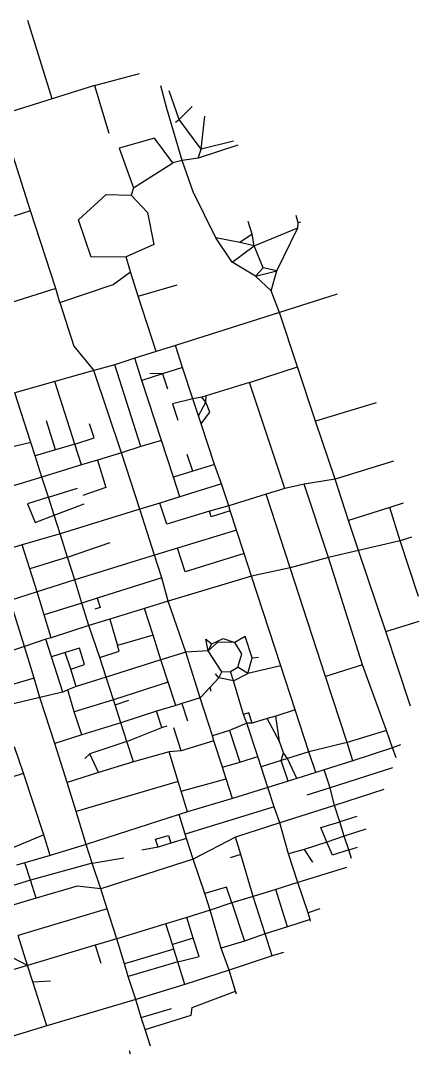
# Model space of a CAD drawing. Header units: metres. Extents: x 627474 to 630104, y 4833498 to 4836089.
# Drawn here: x 629174 to 630104, y 4833620 to 4836034 of the extents above; entities that cross this region are included whole.
import ezdxf

# ---------------------------------------------------------------- set-up
doc = ezdxf.new("R2010")
doc.units = ezdxf.units.M

msp = doc.modelspace()

# ---------------------------------------------------------------- linework, layer by layer
at = {"layer": 'ROADS'}
for points in [[(629247.7, 4835851.5), (629190.4, 4836034.4)], [(629346.4, 4835882.6), (629451.5, 4835911.2)], [(629346.4, 4835882.6), (629247.7, 4835851.5)], [(629346.4, 4835882.6), (629380, 4835772)], [(629515.3, 4835828.9), (629501.3, 4835882.5)], [(629543.9, 4835803.7), (629520.2, 4835870.6)], [(629247.7, 4835851.5), (629126.3, 4835813.5)], [(629543.9, 4835803.7), (629573.8, 4835834.1)], [(629196.9, 4835589.9), (629126.3, 4835813.5)], [(629551.2, 4835707.7), (629515.3, 4835828.9)], [(629595.4, 4835734.5), (629603.4, 4835811.3)], [(629535.4, 4835797.6), (629543.9, 4835803.7)], [(629595.4, 4835734.5), (629543.9, 4835803.7)], [(629529.1, 4835702.1), (629486.6, 4835760.3), (629403.6, 4835736.6), (629437.1, 4835643.9)], [(629680.7, 4835743.3), (629588, 4835713.5)], [(629588, 4835713.5), (629595.4, 4835734.5)], [(629670.7, 4835752.6), (629595.4, 4835734.5)], [(629588, 4835713.5), (629551.2, 4835707.7)], [(629437.1, 4835643.9), (629529.1, 4835702.1)], [(629551.2, 4835707.7), (629529.1, 4835702.1)], [(629576.2, 4835634.9), (629551.2, 4835707.7)], [(629437.1, 4835643.9), (629431.7, 4835626.8)], [(629419.8, 4835483), (629338.4, 4835482.1), (629309.2, 4835568.8), (629373.7, 4835628.7), (629431.7, 4835626.8)], [(629431.7, 4835626.8), (629470.2, 4835586.2), (629484.8, 4835511.7), (629419.8, 4835483)], [(629629.2, 4835527.3), (629576.2, 4835634.9)], [(629196.9, 4835589.9), (629059.9, 4835546.6)], [(629255.6, 4835409), (629196.9, 4835589.9)], [(629821.9, 4835562.1), (629816.7, 4835579.1)], [(629714, 4835536), (629704.6, 4835565.1)], [(629718.9, 4835508.8), (629820.8, 4835550.3)], [(629771.5, 4835449.9), (629820.8, 4835550.3)], [(629820.8, 4835550.3), (629821.9, 4835562.1)], [(629826.8, 4835563.6), (629821.9, 4835562.1)], [(629667.8, 4835470), (629629.2, 4835527.3)], [(629685.1, 4835516.6), (629629.2, 4835527.3)], [(629714, 4835536), (629685.1, 4835516.6)], [(629718.9, 4835508.8), (629714, 4835536)], [(629667.8, 4835470), (629718.9, 4835508.8)], [(629718.9, 4835508.8), (629685.1, 4835516.6)], [(629740.2, 4835457.2), (629718.9, 4835508.8)], [(629430.5, 4835448), (629419.8, 4835483)], [(629722.2, 4835437.5), (629667.8, 4835470)], [(629265.5, 4835375.8), (629389.6, 4835418.3), (629430.5, 4835448)], [(629448, 4835391), (629430.5, 4835448)], [(629722.2, 4835437.5), (629740.2, 4835457.2)], [(629722.2, 4835437.5), (629771.5, 4835449.9)], [(629771.5, 4835449.9), (629740.2, 4835457.2)], [(629758.4, 4835403), (629771.5, 4835449.9)], [(629758.4, 4835403), (629722.2, 4835437.5)], [(629255.6, 4835409), (629117.2, 4835365.3)], [(629265.5, 4835375.8), (629255.6, 4835409)], [(629448, 4835391), (629539.5, 4835417)], [(629778.2, 4835352.6), (629758.4, 4835403)], [(629265.5, 4835375.8), (629298, 4835274), (629344.6, 4835217.3)], [(629490.1, 4835261.5), (629448, 4835391)], [(629912.2, 4835395.9), (629778.2, 4835352.6)], [(629778.2, 4835352.6), (629535.3, 4835275.9)], [(629820.1, 4835226), (629778.2, 4835352.6)], [(629535.3, 4835275.9), (629490.1, 4835261.5)], [(629551.6, 4835224.6), (629535.3, 4835275.9)], [(629490.1, 4835261.5), (629440.2, 4835245.7)], [(629393.6, 4835230.6), (629344.6, 4835217.3)], [(629440.2, 4835245.7), (629393.6, 4835230.6)], [(629454.7, 4835039.5), (629393.6, 4835230.6)], [(629456.9, 4835194.2), (629440.2, 4835245.7)], [(629344.6, 4835217.3), (629253.4, 4835191.7)], [(629409.6, 4835025.1), (629344.6, 4835217.3)], [(629504.6, 4835209.2), (629456.9, 4835194.2)], [(629504.6, 4835209.2), (629475.7, 4835210.6)], [(629551.6, 4835224.6), (629504.6, 4835209.2)], [(629504.6, 4835209.2), (629516.3, 4835174.3)], [(629576, 4835150.7), (629551.6, 4835224.6)], [(629707.9, 4835189.1), (629820.1, 4835226)], [(629861.7, 4835099.3), (629820.1, 4835226)], [(629253.4, 4835191.7), (629159.9, 4835164.8)], [(629300.3, 4835045.5), (629253.4, 4835191.7)], [(629502.3, 4835053.7), (629456.9, 4835194.2)], [(629707.9, 4835189.1), (629607, 4835157.7)], [(629790.5, 4834941.8), (629707.9, 4835189.1)], [(629197.3, 4835049.2), (629159.9, 4835164.8)], [(629607, 4835157.7), (629597.1, 4835154.6)], [(629606.2, 4835143.1), (629607, 4835157.7)], [(629576, 4835150.7), (629528.3, 4835139.2), (629540.4, 4835101.2)], [(629597.1, 4835154.6), (629576, 4835150.7)], [(629588.9, 4835111.7), (629576, 4835150.7)], [(629588.9, 4835111.7), (629606.2, 4835143.1)], [(629595.3, 4835092.6), (629615.1, 4835120.3), (629606.2, 4835143.1)], [(629606.2, 4835143.1), (629597.1, 4835154.6)], [(630003.5, 4835141.7), (629861.7, 4835099.3)], [(629595.3, 4835092.6), (629588.9, 4835111.7)], [(629255.2, 4835031.7), (629234.4, 4835099.7)], [(629300.3, 4835045.5), (629345.3, 4835059.6), (629334.5, 4835093)], [(629626.3, 4834997.9), (629595.3, 4835092.6)], [(629908.1, 4834963.5), (629861.7, 4835099.3)], [(629197.3, 4835049.2), (629124.9, 4835032.1)], [(629208, 4835017.7), (629197.3, 4835049.2)], [(629300.3, 4835045.5), (629255.2, 4835031.7)], [(629316, 4834996.6), (629300.3, 4835045.5)], [(629454.7, 4835039.5), (629409.6, 4835025.1)], [(629502.3, 4835053.7), (629454.7, 4835039.5)], [(629530.3, 4834968), (629502.3, 4835053.7)], [(629255.2, 4835031.7), (629208, 4835017.7)], [(629223.6, 4834968.1), (629208, 4835017.7)], [(629409.6, 4835025.1), (629353.1, 4835008.2)], [(629452.1, 4834893), (629409.6, 4835025.1)], [(629575.8, 4834982), (629562.8, 4835021.3)], [(629316, 4834996.6), (629223.6, 4834968.1)], [(629353.1, 4835008.2), (629316, 4834996.6)], [(629353.1, 4835008.2), (629372.9, 4834943.7), (629319.3, 4834925.4)], [(629626.3, 4834997.9), (629575.8, 4834982)], [(629642.3, 4834952.4), (629626.3, 4834997.9)], [(630043.7, 4835005.6), (629908.1, 4834963.5)], [(629223.6, 4834968.1), (629151.6, 4834946.2)], [(629238.5, 4834921.4), (629223.6, 4834968.1)], [(629575.8, 4834982), (629530.3, 4834968)], [(629545.3, 4834921.9), (629530.3, 4834968)], [(629908.1, 4834963.5), (629835.4, 4834951.5)], [(629939.3, 4834866.9), (629908.1, 4834963.5)], [(629238.5, 4834921.4), (629306.9, 4834942.8)], [(629642.3, 4834952.4), (629545.3, 4834921.9)], [(629659.9, 4834900.8), (629642.3, 4834952.4)], [(629790.5, 4834941.8), (629746.9, 4834928.1)], [(629835.4, 4834951.5), (629790.5, 4834941.8)], [(629892, 4834780.2), (629835.4, 4834951.5)], [(629238.5, 4834921.4), (629189.7, 4834905.7), (629207.7, 4834862), (629251.9, 4834879.6)], [(629251.9, 4834879.6), (629238.5, 4834921.4)], [(629545.3, 4834921.9), (629498.7, 4834907.5)], [(629746.9, 4834928.1), (629659.9, 4834900.8)], [(629803, 4834756.7), (629746.9, 4834928.1)], [(629251.9, 4834879.6), (629322.3, 4834905.8)], [(629452.1, 4834893), (629266, 4834835.7)], [(629498.7, 4834907.5), (629452.1, 4834893)], [(629486.3, 4834786.1), (629452.1, 4834893)], [(629614.3, 4834888.5), (629515.2, 4834858.3), (629498.7, 4834907.5)], [(629659.9, 4834900.8), (629614.3, 4834888.5)], [(629663.1, 4834889.3), (629618.5, 4834875.2), (629614.3, 4834888.5)], [(629663.1, 4834889.3), (629659.9, 4834900.8)], [(629677.4, 4834844.5), (629663.1, 4834889.3)], [(630035.2, 4834897.6), (629939.3, 4834866.9)], [(630066.5, 4834907.3), (630035.2, 4834897.6)], [(630059.4, 4834819.7), (630035.2, 4834897.6)], [(629266, 4834835.7), (629251.9, 4834879.6)], [(629962.5, 4834796.5), (629939.3, 4834866.9)], [(629677.4, 4834844.5), (629539.7, 4834802.2)], [(629695.3, 4834789.6), (629677.4, 4834844.5)], [(629266, 4834835.7), (629177.5, 4834810.2)], [(629283.4, 4834781.2), (629266, 4834835.7)], [(630059.4, 4834819.7), (629962.5, 4834796.5)], [(630085.7, 4834828), (630059.4, 4834819.7)], [(630102.2, 4834689.7), (630059.4, 4834819.7)], [(629177.5, 4834810.2), (629114.9, 4834791.6)], [(629195.3, 4834754.2), (629177.5, 4834810.2)], [(629283.4, 4834781.2), (629382.9, 4834815.5)], [(629539.7, 4834802.2), (629486.3, 4834786.1)], [(629695.3, 4834789.6), (629558.1, 4834747.1), (629539.7, 4834802.2)], [(629962.5, 4834796.5), (629892, 4834780.2)], [(630026.4, 4834607.3), (629962.5, 4834796.5)], [(629283.4, 4834781.2), (629195.3, 4834754.2)], [(629300.3, 4834728.2), (629283.4, 4834781.2)], [(629486.3, 4834786.1), (629300.3, 4834728.2)], [(629503.5, 4834733.1), (629486.3, 4834786.1)], [(629712.7, 4834736.8), (629695.3, 4834789.6)], [(629892, 4834780.2), (629803, 4834756.7)], [(629972, 4834529.8), (629892, 4834780.2)], [(629212.4, 4834700.3), (629195.3, 4834754.2)], [(629803, 4834756.7), (629712.7, 4834736.8)], [(629885.7, 4834502.7), (629803, 4834756.7)], [(629300.3, 4834728.2), (629212.4, 4834700.3)], [(629316.4, 4834674), (629300.3, 4834728.2)], [(629503.5, 4834733.1), (629352.8, 4834685.8)], [(629518, 4834678.2), (629503.5, 4834733.1)], [(629712.7, 4834736.8), (629518, 4834678.2)], [(629781.1, 4834527.4), (629712.7, 4834736.8)], [(629212.4, 4834700.3), (629149.5, 4834679.9)], [(629228.6, 4834646.8), (629212.4, 4834700.3)], [(629182.5, 4834572.7), (629149.5, 4834679.9)], [(629316.4, 4834674), (629228.6, 4834646.8)], [(629352.8, 4834685.8), (629316.4, 4834674)], [(629333.2, 4834621.7), (629316.4, 4834674)], [(629352.8, 4834685.8), (629359.8, 4834664), (629347, 4834659.9)], [(629518, 4834678.2), (629463.2, 4834661.3)], [(629559, 4834559.2), (629518, 4834678.2)], [(629463.2, 4834661.3), (629382, 4834636.6)], [(629483, 4834599), (629463.2, 4834661.3)], [(629245.2, 4834593.2), (629228.6, 4834646.8)], [(629382, 4834636.6), (629333.2, 4834621.7)], [(629382, 4834636.6), (629400.1, 4834574.8)], [(630026.4, 4834607.3), (630104.3, 4834632.1)], [(629333.2, 4834621.7), (629245.2, 4834593.2)], [(629358.7, 4834547), (629333.2, 4834621.7)], [(630083.4, 4834433.4), (630026.4, 4834607.3)], [(629232.7, 4834589.4), (629182.5, 4834572.7)], [(629245.2, 4834593.2), (629232.7, 4834589.4)], [(629245.6, 4834548.8), (629232.7, 4834589.4)], [(629483, 4834599), (629400.1, 4834574.8)], [(629501.3, 4834541.4), (629483, 4834599)], [(629611.6, 4834562.6), (629605.7, 4834589.6), (629620.1, 4834578.7)], [(629673.7, 4834581.7), (629634.3, 4834582.6), (629611.6, 4834562.6)], [(629611.6, 4834562.6), (629620.1, 4834578.7)], [(629620.1, 4834578.7), (629646.3, 4834591.6), (629673.7, 4834581.7)], [(629714.1, 4834546.5), (629697.5, 4834596), (629673.7, 4834581.7)], [(629680.5, 4834524), (629689.9, 4834555.6), (629673.7, 4834581.7)], [(629182.5, 4834572.7), (629095.7, 4834543.7)], [(629205.1, 4834498.9), (629182.5, 4834572.7)], [(629277.8, 4834558.5), (629245.6, 4834548.8)], [(629290.7, 4834519.9), (629322.5, 4834530.3), (629311.5, 4834568.8), (629277.8, 4834558.5)], [(629290.7, 4834519.9), (629277.8, 4834558.5)], [(629358.7, 4834547), (629403.9, 4834561.8), (629400.1, 4834574.8)], [(629559, 4834559.2), (629501.3, 4834541.4)], [(629611.6, 4834562.6), (629559, 4834559.2)], [(629593.1, 4834452.6), (629559, 4834559.2)], [(629643.5, 4834513.4), (629611.6, 4834562.6)], [(629205.1, 4834498.9), (629119.7, 4834473.4), (629095.7, 4834543.7)], [(629272.1, 4834465.8), (629245.6, 4834548.8)], [(629373.4, 4834500.8), (629358.7, 4834547)], [(629501.3, 4834541.4), (629373.4, 4834500.8)], [(629518.3, 4834489.1), (629501.3, 4834541.4)], [(629704.4, 4834509.9), (629714.1, 4834546.5)], [(629781.1, 4834527.4), (629704.4, 4834509.9)], [(629714.1, 4834546.5), (629729.3, 4834547.8)], [(629814.4, 4834425), (629781.1, 4834527.4)], [(629972, 4834529.8), (629885.7, 4834502.7)], [(630027.9, 4834376.5), (629972, 4834529.8)], [(629303.8, 4834479.1), (629290.7, 4834519.9)], [(629636.5, 4834499.3), (629628.3, 4834508.8)], [(629636.5, 4834499.3), (629643.5, 4834513.4)], [(629643.5, 4834513.4), (629664, 4834513.9)], [(629664, 4834513.9), (629680.5, 4834524)], [(629670.3, 4834492.3), (629664, 4834513.9)], [(629670.3, 4834492.3), (629704.4, 4834509.9)], [(629704.4, 4834509.9), (629680.5, 4834524)], [(629219, 4834453.8), (629205.1, 4834498.9)], [(629303.8, 4834479.1), (629284.2, 4834471)], [(629373.4, 4834500.8), (629303.8, 4834479.1)], [(629390.6, 4834448.2), (629373.4, 4834500.8)], [(629518.3, 4834489.1), (629390.6, 4834448.2)], [(629535.9, 4834435.1), (629518.3, 4834489.1)], [(629616.7, 4834478.5), (629636.5, 4834499.3)], [(629670.3, 4834492.3), (629636.5, 4834499.3)], [(629694.3, 4834414), (629670.3, 4834492.3)], [(629935.9, 4834348), (629885.7, 4834502.7)], [(629272.1, 4834465.8), (629219, 4834453.8)], [(629284.2, 4834471), (629272.1, 4834465.8)], [(629299.1, 4834420.2), (629284.2, 4834471)], [(629593.1, 4834452.6), (629616.7, 4834478.5)], [(629617.7, 4834468.2), (629616.7, 4834478.5)], [(629219, 4834453.8), (629156.8, 4834438.3)], [(629253.4, 4834346), (629219, 4834453.8)], [(629390.6, 4834448.2), (629299.1, 4834420.2)], [(629394.3, 4834436.4), (629390.6, 4834448.2)], [(629394.3, 4834436.4), (629426.6, 4834447)], [(629407.5, 4834394.5), (629394.3, 4834436.4)], [(629535.9, 4834435.1), (629491.1, 4834421.2)], [(629549.8, 4834439.3), (629535.9, 4834435.1)], [(629593.1, 4834452.6), (629549.8, 4834439.3)], [(629549.8, 4834439.3), (629562.9, 4834398.8)], [(629621.5, 4834364.3), (629593.1, 4834452.6)], [(629316.9, 4834365.9), (629299.1, 4834420.2)], [(629491.1, 4834421.2), (629407.5, 4834394.5)], [(629503, 4834383.4), (629491.1, 4834421.2)], [(629714.2, 4834393.2), (629706.4, 4834417.6), (629694.3, 4834414)], [(629701.9, 4834393.2), (629694.3, 4834414)], [(629769.6, 4834410.1), (629749.4, 4834404.2)], [(629814.4, 4834425), (629769.6, 4834410.1)], [(629777.8, 4834350.7), (629769.6, 4834410.1)], [(629846.3, 4834326.8), (629814.4, 4834425)], [(629407.5, 4834394.5), (629316.9, 4834365.9)], [(629421.6, 4834350.7), (629407.5, 4834394.5)], [(629421.6, 4834350.7), (629503, 4834383.4)], [(629503, 4834383.4), (629516, 4834387.2)], [(629548.3, 4834329), (629531.5, 4834382.3)], [(629701.9, 4834393.2), (629661.5, 4834376.5)], [(629727.6, 4834315.7), (629701.9, 4834393.2)], [(629714.2, 4834393.2), (629701.9, 4834393.2)], [(629749.4, 4834404.2), (629714.2, 4834393.2)], [(629777.8, 4834350.7), (629749.4, 4834404.2)], [(629316.9, 4834365.9), (629253.4, 4834346)], [(629661.5, 4834376.5), (629621.5, 4834364.3)], [(629625.1, 4834352.5), (629621.5, 4834364.3)], [(629661.5, 4834376.5), (629685.1, 4834302.3)], [(630027.9, 4834376.5), (629935.9, 4834348)], [(630041.9, 4834336), (630027.9, 4834376.5)], [(629180.2, 4834276.4), (629159.2, 4834338.6)], [(629282.7, 4834255.1), (629253.4, 4834346)], [(629421.6, 4834350.7), (629335.7, 4834321.6)], [(629437.2, 4834303.2), (629421.6, 4834350.7)], [(629625.1, 4834352.5), (629548.3, 4834329)], [(629645.2, 4834290.4), (629625.1, 4834352.5)], [(629787.3, 4834324.4), (629777.8, 4834350.7)], [(629935.9, 4834348), (629846.3, 4834326.8)], [(629949.5, 4834305.8), (629935.9, 4834348)], [(630041.9, 4834336), (629949.5, 4834305.8)], [(630060.2, 4834342.6), (630041.9, 4834336)], [(630049.9, 4834312.7), (630041.9, 4834336)], [(629335.7, 4834321.6), (629323.8, 4834310.8)], [(629355.8, 4834277.9), (629335.7, 4834321.6)], [(629520.4, 4834326.2), (629437.2, 4834303.2)], [(629548.3, 4834329), (629520.4, 4834326.2)], [(629541.4, 4834257.2), (629520.4, 4834326.2)], [(629685.1, 4834302.3), (629727.6, 4834315.7)], [(629735.3, 4834291.8), (629727.6, 4834315.7)], [(629781.9, 4834306.4), (629787.3, 4834324.4)], [(629797, 4834310.9), (629781.9, 4834306.4)], [(629797, 4834310.9), (629787.3, 4834324.4)], [(629846.3, 4834326.8), (629797, 4834310.9)], [(629818.2, 4834264.5), (629797, 4834310.9)], [(629862.6, 4834278.5), (629846.3, 4834326.8)], [(629437.2, 4834303.2), (629355.8, 4834277.9)], [(629645.2, 4834290.4), (629685.1, 4834302.3)], [(629653.8, 4834263.6), (629645.2, 4834290.4)], [(629781.9, 4834306.4), (629735.3, 4834291.8)], [(629750.5, 4834243.3), (629735.3, 4834291.8)], [(629798, 4834258.4), (629781.9, 4834306.4)], [(629949.5, 4834305.8), (629882.2, 4834284.7)], [(630041.9, 4834289.5), (629895.9, 4834242.8)], [(629104.7, 4834252.4), (629180.2, 4834276.4)], [(629227.8, 4834132.4), (629180.2, 4834276.4)], [(629355.8, 4834277.9), (629282.7, 4834255.1)], [(629548.6, 4834234.5), (629653.8, 4834263.6)], [(629668.4, 4834217.5), (629653.8, 4834263.6)], [(629818.2, 4834264.5), (629798, 4834258.4)], [(629862.6, 4834278.5), (629818.2, 4834264.5)], [(629882.2, 4834284.7), (629862.6, 4834278.5)], [(629895.9, 4834242.8), (629882.2, 4834284.7)], [(629303.4, 4834186.8), (629282.7, 4834255.1)], [(629541.4, 4834257.2), (629303.4, 4834186.8)], [(629548.6, 4834234.5), (629541.4, 4834257.2)], [(629750.5, 4834243.3), (629668.4, 4834217.5)], [(629798, 4834258.4), (629750.5, 4834243.3)], [(629765.9, 4834198.4), (629750.5, 4834243.3)], [(629895.9, 4834242.8), (629841.7, 4834225.7)], [(629906.7, 4834201.4), (629895.9, 4834242.8)], [(630021.5, 4834238.5), (629906.7, 4834201.4)], [(629563.1, 4834186.6), (629548.6, 4834234.5)], [(629668.4, 4834217.5), (629563.1, 4834186.6)], [(629765.9, 4834198.4), (629557.5, 4834133.9)], [(629778.6, 4834160.6), (629765.9, 4834198.4)], [(629906.7, 4834201.4), (629778.6, 4834160.6)], [(629918.5, 4834163.4), (629906.7, 4834201.4)], [(629326.5, 4834110), (629303.4, 4834186.8)], [(629543.5, 4834180.5), (629326.5, 4834110)], [(629563.1, 4834186.6), (629543.5, 4834180.5)], [(629557.5, 4834133.9), (629543.5, 4834180.5)], [(629958.7, 4834175.7), (629918.5, 4834163.4)], [(629778.6, 4834160.6), (629675.1, 4834127.2)], [(629798.9, 4834088.6), (629778.6, 4834160.6)], [(629888.2, 4834115.7), (629874.2, 4834149.6), (629918.5, 4834163.4)], [(629929.1, 4834129.4), (629918.5, 4834163.4)], [(629979.6, 4834145.9), (629929.1, 4834129.4)], [(629227.8, 4834132.4), (629152.1, 4834100.4)], [(629243.1, 4834084.7), (629227.8, 4834132.4)], [(629494.5, 4834103.6), (629488.6, 4834122.2), (629518.6, 4834131.2), (629524.5, 4834113)], [(629560.9, 4834124.5), (629524.5, 4834113)], [(629560.9, 4834124.5), (629557.5, 4834133.9)], [(629576.6, 4834076.1), (629560.9, 4834124.5)], [(629675.1, 4834127.2), (629576.6, 4834076.1)], [(629687.7, 4834087), (629675.1, 4834127.2)], [(629929.1, 4834129.4), (629888.2, 4834115.7)], [(629939.4, 4834097.6), (629929.1, 4834129.4)], [(629326.5, 4834110), (629243.1, 4834084.7)], [(629340.6, 4834066.3), (629326.5, 4834110)], [(629494.5, 4834103.6), (629456.9, 4834097)], [(629524.5, 4834113), (629494.5, 4834103.6)], [(629835.2, 4834098.7), (629798.9, 4834088.6)], [(629888.2, 4834115.7), (629835.2, 4834098.7)], [(629835.2, 4834098.7), (629855.2, 4834068.8)], [(629939.4, 4834097.6), (629901.9, 4834085.2), (629888.2, 4834115.7)], [(629939.4, 4834097.6), (629960.3, 4834104.1)], [(629945.7, 4834077.1), (629939.4, 4834097.6)], [(629243.1, 4834084.7), (629183.7, 4834067)], [(629340.6, 4834066.3), (629414.9, 4834079.1)], [(629576.6, 4834076.1), (629360.8, 4834006.8)], [(629604, 4833995.6), (629576.6, 4834076.1)], [(629687.7, 4834087), (629663.1, 4834078.8)], [(629716.6, 4833988.7), (629687.7, 4834087)], [(629820.9, 4834021.3), (629798.9, 4834088.6)], [(629183.7, 4834067), (629164.5, 4834061.5)], [(629196.5, 4834026.5), (629183.7, 4834067)], [(629340.6, 4834066.3), (629196.5, 4834026.5)], [(629360.8, 4834006.8), (629340.6, 4834066.3)], [(629934.5, 4834056.5), (629820.9, 4834021.3)], [(629196.5, 4834026.5), (629075.1, 4833989.8)], [(629209.9, 4833984.6), (629196.5, 4834026.5)], [(629820.9, 4834021.3), (629769.2, 4834005.2)], [(629844.7, 4833950.5), (629820.9, 4834021.3)], [(629360.8, 4834006.8), (629306.1, 4834012.5), (629209.9, 4833984.6)], [(629376.1, 4833960.1), (629360.8, 4834006.8)], [(629666.5, 4833973.6), (629654.6, 4834010.8), (629604, 4833995.6)], [(629769.2, 4834005.2), (629716.6, 4833988.7)], [(629796.9, 4833917.8), (629769.2, 4834005.2)], [(629209.9, 4833984.6), (629144.8, 4833965.6)], [(629616.5, 4833956.7), (629604, 4833995.6)], [(629666.5, 4833973.6), (629616.5, 4833956.7)], [(629716.6, 4833988.7), (629666.5, 4833973.6)], [(629666.5, 4833973.6), (629696, 4833884.2)], [(629744.7, 4833901.3), (629716.6, 4833988.7)], [(629376.1, 4833960.1), (629168.2, 4833897.7)], [(629398.2, 4833889.6), (629376.1, 4833960.1)], [(629616.5, 4833956.7), (629561.6, 4833939.7)], [(629642, 4833867.8), (629616.5, 4833956.7)], [(629872.2, 4833959.6), (629844.7, 4833950.5)], [(629849.3, 4833934.7), (629844.7, 4833950.5)], [(629512.4, 4833924.7), (629398.2, 4833889.6)], [(629561.6, 4833939.7), (629512.4, 4833924.7)], [(629528, 4833876.5), (629512.4, 4833924.7)], [(629576.6, 4833891.5), (629561.6, 4833939.7)], [(629849.3, 4833934.7), (629796.9, 4833917.8)], [(629850.5, 4833931.1), (629849.3, 4833934.7)], [(629744.7, 4833901.3), (629696, 4833884.2)], [(629796.9, 4833917.8), (629744.7, 4833901.3)], [(629760.8, 4833850.1), (629744.7, 4833901.3)], [(629190.2, 4833827.6), (629168.2, 4833897.7)], [(629398.2, 4833889.6), (629347.9, 4833875.1)], [(629416.2, 4833831), (629398.2, 4833889.6)], [(629576.6, 4833891.5), (629528, 4833876.5)], [(629531.3, 4833866), (629528, 4833876.5)], [(629540.7, 4833836.3), (629590.4, 4833848.4), (629576.6, 4833891.5)], [(629696, 4833884.2), (629642, 4833867.8)], [(629190.2, 4833827.6), (629134.9, 4833856.4)], [(629347.9, 4833875.1), (629190.2, 4833827.6)], [(629347.9, 4833875.1), (629360.7, 4833833)], [(629531.3, 4833866), (629416.2, 4833831)], [(629540.7, 4833836.3), (629531.3, 4833866)], [(629660.8, 4833816.3), (629642, 4833867.8)], [(629787.2, 4833858.1), (629760.8, 4833850.1)], [(629190.2, 4833827.6), (629120.5, 4833807.3)], [(629202.4, 4833789.5), (629190.2, 4833827.6)], [(629425.1, 4833801.6), (629416.2, 4833831)], [(629540.7, 4833836.3), (629425.1, 4833801.6)], [(629557.3, 4833782.8), (629540.7, 4833836.3)], [(629760.8, 4833850.1), (629660.8, 4833816.3)], [(629660.8, 4833816.3), (629557.3, 4833782.8)], [(629675.1, 4833767.9), (629660.8, 4833816.3)], [(629202.4, 4833789.5), (629243.5, 4833791.5)], [(629234.9, 4833686.3), (629202.4, 4833789.5)], [(629442.5, 4833747.7), (629425.1, 4833801.6)], [(629557.3, 4833782.8), (629442.5, 4833747.7)], [(629464.3, 4833677.7), (629572.2, 4833711.4), (629573.9, 4833729.6), (629675.1, 4833767.9)], [(629677.4, 4833760.2), (629675.1, 4833767.9)], [(629442.5, 4833747.7), (629234.9, 4833686.3)], [(629455.2, 4833705.8), (629442.5, 4833747.7)], [(629455.2, 4833705.8), (629526.1, 4833727.3)], [(629234.9, 4833686.3), (629038, 4833626.8)], [(629464.3, 4833677.7), (629455.2, 4833705.8)], [(629477, 4833638.9), (629464.3, 4833677.7)], [(629430.5, 4833620), (629428.2, 4833627.9)]]:
    msp.add_lwpolyline(points, dxfattribs=at)

doc.saveas('drawing.dxf')
